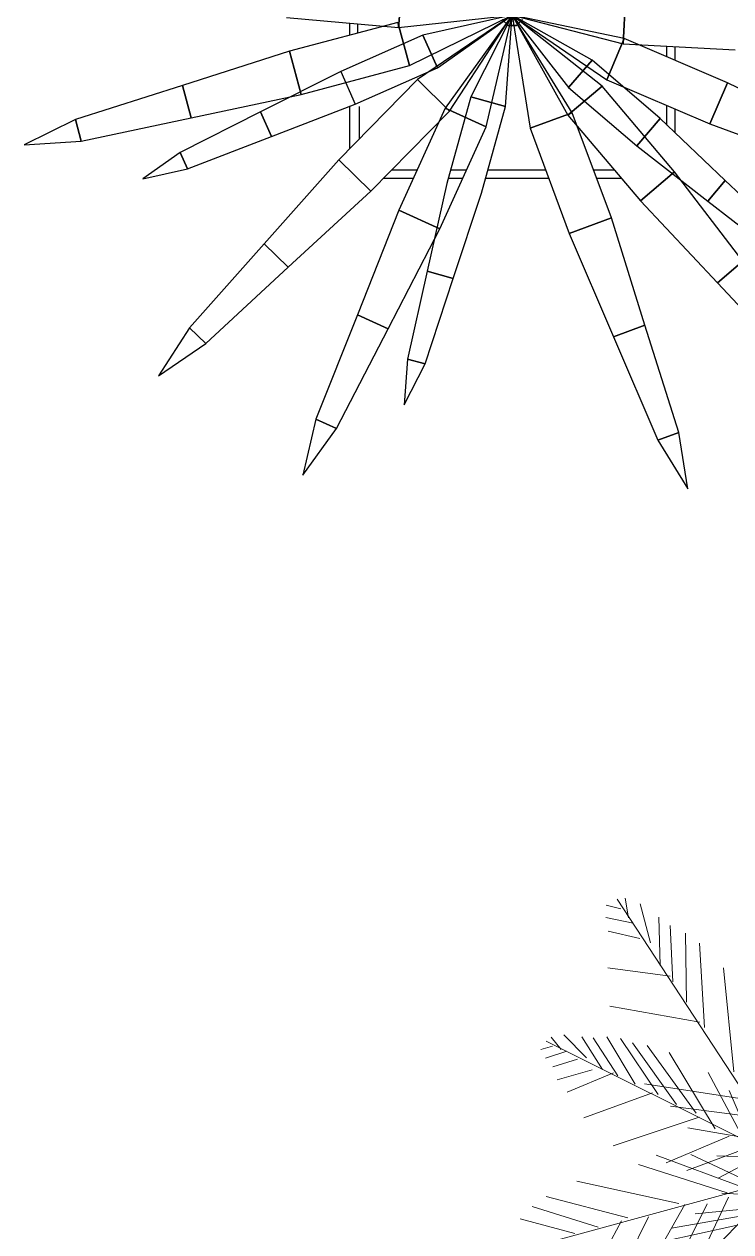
# Model space of a CAD drawing. Header units: inches. Extents: x -98933 to 1585249, y -3352739 to 192771.
# Drawn here: x 42597.65 to 42622.66, y 50016.01 to 50058.73 of the extents above; entities that cross this region are included whole.
import ezdxf

# ---------------------------------------------------------------- set-up
doc = ezdxf.new("R2010")
doc.units = ezdxf.units.IN
doc.header["$MEASUREMENT"] = 0
doc.layers.get('0').update_dxf_attribs({"lineweight": 0})
doc.layers.add('IFF-PLANTS', color=3, linetype='Continuous', lineweight=0)
doc.layers.add('PEJZAJ', color=7, linetype='Continuous')

# ---------------------------------------------------------------- blocks, each defined once
blk = doc.blocks.new('PALM')
at = {"layer": 'IFF-PLANTS', "linetype": 'ByBlock'}
for p, q in [((-111.5, -159.7), (-574.6, -424.7)), ((-146.2, -169.7), (-573, -166.4)), ((-213.3, -210.9), (-344.7, -163.9)), ((-237.4, -169.9), (-340, -235.1)), ((-216.5, -172.1), (-314.6, -241.1)), ((-197.6, -169.5), (-270.8, -230.3)), ((-170.9, -172), (-216.6, -223.6)), ((-107.6, -159.7), (1.3, -682.1)), ((-245.7, -227.7), (-398.7, -177.1)), ((-108.9, -195.8), (-243.9, -600.8)), ((-167.2, -191.9), (-207.9, -303.6)), ((-272.1, -253), (-450.6, -204)), ((-185.9, -206.6), (-248.5, -342.8)), ((-111.5, -198.9), (-179.3, -272.3)), ((-328.5, -280.6), (-484.2, -228)), ((-209.9, -217.4), (-279.7, -352.4)), ((-127.3, -221.3), (-203.8, -244.8)), ((-98.8, -221.9), (-180.3, -337.7)), ((-127.8, -242.4), (-230.7, -289.6)), ((-125, -244.7), (-89.7, -333.1)), ((-364, -307.3), (-506.5, -264.3)), ((-277.8, -260.9), (-369.7, -404)), ((-90.4, -272.4), (-175.7, -382.8)), ((-128.3, -263.4), (-93.1, -378)), ((-142.3, -280.6), (-245.8, -322.6)), ((-353, -303.2), (-423, -421.8)), ((-84.4, -308.4), (-179.9, -438.3)), ((-150.4, -305.1), (-115.1, -445.9)), ((-398.4, -326.7), (-450.4, -426.2)), ((-432.7, -346.2), (-478.5, -425.9)), ((-155, -337), (-287.6, -403)), ((-154.2, -344.8), (-132.7, -479.2)), ((-62.8, -349.2), (44.9, -480.8)), ((-166.7, -377.6), (-146.5, -499)), ((-176.5, -410.1), (-155, -518.2)), ((-180.9, -418.5), (-288.8, -468.8)), ((-191, -448.4), (-169.1, -535.4)), ((-45.4, -445.5), (-130.2, -567.7)), ((-45.8, -433.8), (45.4, -537)), ((-202.9, -486.3), (-278.6, -517.6)), ((-201.1, -478.3), (-185.9, -550.3)), ((-37.5, -484.2), (41, -564.4)), ((-211.7, -503), (-197.6, -564.6)), ((-223.7, -514.7), (-275.9, -543.6)), ((-29.6, -522.9), (32.1, -591.1)), ((-228.6, -544.1), (-266, -563.6)), ((-216.4, -535), (-216.3, -587.5)), ((-26.5, -532.7), (-88.5, -614.1)), ((-231.7, -565.4), (-264.2, -581.8)), ((-25.5, -556.2), (28.5, -613.9)), ((-242.6, -587.5), (-260, -597.2)), ((-236.1, -573.7), (-233.5, -599.7)), ((-10.4, -593.7), (22.7, -650.4)), ((-17.9, -611.2), (-46, -655.9)), ((-7.8, -636.2), (-32.6, -674.4)), ((-7.3, -648), (11.9, -674.4)), ((-5.7, -666.9), (-18.4, -688.3))]:
    blk.add_line(p, q, dxfattribs=at)
blk = doc.blocks.new('BITKI4')
at = {"color": 3}
for p, q in [((-0.103, 0.0308), (-0.1067, -0.0104)), ((-0.103, 0.0308), (-0.1067, -0.0104)), ((-0.1067, -0.0104), (-0.103, 0.0308)), ((-0.1067, -0.0104), (-0.103, 0.0308)), ((0.1026, 0.016), (0.1003, -0.0253)), ((0.1003, -0.0253), (0.1026, 0.016)), ((-0.1067, -0.0104), (-0.0018, 0.001)), ((-0.1067, -0.0104), (-0.0018, 0.001)), ((-0.0965, -0.0455), (-0.0018, 0.001)), ((-0.0018, 0.001), (-0.0891, -0.0583)), ((-0.0018, 0.001), (-0.0891, -0.0583)), ((-0.0018, 0.001), (-0.0842, -0.0173)), ((-0.0708, -0.0476), (-0.0018, 0.001)), ((-0.0018, 0.001), (-0.0635, -0.0846)), ((-0.0595, -0.0873), (-0.0018, 0.001)), ((-0.0595, -0.0873), (-0.0018, 0.001)), ((-0.0018, 0.001), (-0.0399, -0.0743)), ((-0.0259, -0.1017), (-0.0018, 0.001)), ((-0.008, -0.0832), (-0.0018, 0.001)), ((0.1014, -0.0206), (-0.0018, 0.001)), ((-0.0018, 0.001), (0.1003, -0.0253)), ((0.1014, -0.0206), (-0.0018, 0.001)), ((-0.0018, 0.001), (0.0147, -0.1032)), ((0.0535, -0.0888), (-0.0018, 0.001)), ((-0.0018, 0.001), (0.0852, -0.0586)), ((-0.0018, 0.001), (0.0493, -0.0912)), ((0.0809, -0.0644), (-0.0018, 0.001)), ((-0.0018, 0.001), (0.0147, -0.1032)), ((0.0535, -0.0888), (-0.0018, 0.001)), ((-0.0018, 0.001), (0.0852, -0.0586)), ((-0.0018, 0.001), (0.0501, -0.0655)), ((0.0717, -0.0404), (-0.0018, 0.001)), ((-0.2097, -0.0011), (-0.1067, -0.0104)), ((-0.2097, -0.0011), (-0.1067, -0.0104)), ((-0.1071, -0.0056), (-0.2071, -0.0321)), ((-0.0965, -0.0455), (-0.1071, -0.0056)), ((-0.1071, -0.0056), (-0.0965, -0.0455)), ((-0.0057, -0.0084), (-0.0112, -0.0029)), ((-0.0112, -0.0029), (-0.0057, -0.0084)), ((-0.0112, -0.0029), (-0.0057, -0.0084)), ((-0.0057, -0.0084), (-0.0112, -0.0029)), ((-0.0057, -0.0084), (-0.0057, -0.0084)), ((0.002, -0.0084), (-0.0057, -0.0084)), ((-0.0057, -0.0084), (-0.0057, -0.0084)), ((-0.0057, -0.0084), (0.002, -0.0084)), ((-0.0057, -0.0084), (0.002, -0.0084)), ((-0.0057, -0.0084), (-0.0057, -0.0084)), ((0.002, -0.0084), (-0.0057, -0.0084)), ((-0.0057, -0.0084), (-0.0057, -0.0084)), ((0.0075, -0.0029), (0.002, -0.0084)), ((0.002, -0.0084), (0.0075, -0.0029)), ((0.002, -0.0084), (0.0075, -0.0029)), ((0.0075, -0.0029), (0.002, -0.0084)), ((0.002, -0.0084), (0.002, -0.0084)), ((0.002, -0.0084), (0.002, -0.0084)), ((0.002, -0.0084), (0.002, -0.0084)), ((0.002, -0.0084), (0.002, -0.0084)), ((-0.0842, -0.0173), (-0.1599, -0.0508)), ((-0.0842, -0.0173), (-0.0708, -0.0476)), ((-0.0708, -0.0476), (-0.0842, -0.0173)), ((0.0852, -0.0586), (0.1014, -0.0206)), ((0.0852, -0.0586), (0.1014, -0.0206)), ((0.1014, -0.0206), (0.0852, -0.0586)), ((0.1014, -0.0206), (0.0852, -0.0586)), ((0.1965, -0.0612), (0.1014, -0.0206)), ((0.1965, -0.0612), (0.1014, -0.0206)), ((-0.2071, -0.0321), (-0.3057, -0.0637)), ((-0.2071, -0.0321), (-0.1964, -0.0721)), ((-0.1964, -0.0721), (-0.2071, -0.0321)), ((0.1003, -0.0253), (0.2036, -0.0309)), ((0.0501, -0.0655), (0.0717, -0.0404)), ((0.0717, -0.0404), (0.0501, -0.0655)), ((0.1345, -0.0943), (0.0717, -0.0404)), ((-0.1599, -0.0508), (-0.2338, -0.0881)), ((-0.1964, -0.0721), (-0.0965, -0.0455)), ((-0.1599, -0.0508), (-0.1465, -0.0811)), ((-0.1465, -0.0811), (-0.0708, -0.0476)), ((-0.3057, -0.0637), (-0.4043, -0.0952)), ((-0.3057, -0.0637), (-0.2977, -0.0937)), ((-0.2977, -0.0937), (-0.3057, -0.0637)), ((-0.0891, -0.0583), (-0.1615, -0.1321)), ((-0.0891, -0.0583), (-0.1615, -0.1321)), ((-0.0891, -0.0583), (-0.0595, -0.0873)), ((-0.0891, -0.0583), (-0.0595, -0.0873)), ((-0.0595, -0.0873), (-0.0891, -0.0583)), ((-0.0595, -0.0873), (-0.0891, -0.0583)), ((0.0809, -0.0644), (0.0493, -0.0912)), ((0.0493, -0.0912), (0.0809, -0.0644)), ((0.0501, -0.0655), (0.1129, -0.1194)), ((0.1478, -0.1433), (0.0809, -0.0644)), ((0.0852, -0.0586), (0.1803, -0.0992)), ((0.0852, -0.0586), (0.1803, -0.0992)), ((0.1803, -0.0992), (0.1965, -0.0612)), ((0.1965, -0.0612), (0.1803, -0.0992)), ((0.1965, -0.0612), (0.1803, -0.0992)), ((0.1803, -0.0992), (0.1965, -0.0612)), ((0.2896, -0.1065), (0.1965, -0.0612)), ((0.2896, -0.1065), (0.1965, -0.0612)), ((-0.2977, -0.0937), (-0.1964, -0.0721)), ((-0.0399, -0.0743), (-0.062, -0.154)), ((-0.0399, -0.0743), (-0.008, -0.0832)), ((-0.008, -0.0832), (-0.0399, -0.0743)), ((-0.2338, -0.0881), (-0.3078, -0.1254)), ((-0.2238, -0.1108), (-0.2338, -0.0881)), ((-0.2338, -0.0881), (-0.2238, -0.1108)), ((-0.2238, -0.1108), (-0.1465, -0.0811)), ((-0.132, -0.1611), (-0.0595, -0.0873)), ((-0.132, -0.1611), (-0.0595, -0.0873)), ((-0.0635, -0.0846), (-0.1064, -0.1787)), ((-0.0259, -0.1017), (-0.0635, -0.0846)), ((-0.0635, -0.0846), (-0.0259, -0.1017)), ((-0.0301, -0.1629), (-0.008, -0.0832)), ((0.0147, -0.1032), (0.0535, -0.0888)), ((0.0147, -0.1032), (0.0535, -0.0888)), ((0.0535, -0.0888), (0.0147, -0.1032)), ((0.0535, -0.0888), (0.0147, -0.1032)), ((0.0895, -0.1858), (0.0535, -0.0888)), ((0.0895, -0.1858), (0.0535, -0.0888)), ((0.1407, -0.1002), (0.1407, -0.0823)), ((-0.4043, -0.0952), (-0.4516, -0.1185)), ((-0.399, -0.1152), (-0.4043, -0.0952)), ((-0.4043, -0.0952), (-0.399, -0.1152)), ((-0.399, -0.1152), (-0.2977, -0.0937)), ((0.0493, -0.0912), (0.1163, -0.1701)), ((0.1129, -0.1194), (0.1345, -0.0943)), ((0.1345, -0.0943), (0.1129, -0.1194)), ((0.1945, -0.1513), (0.1345, -0.0943)), ((0.1803, -0.0992), (0.2775, -0.135)), ((0.1803, -0.0992), (0.2775, -0.135)), ((-0.3011, -0.1405), (-0.2238, -0.1108)), ((-0.0687, -0.1958), (-0.0259, -0.1017)), ((0.0147, -0.1032), (0.0507, -0.2001)), ((0.0147, -0.1032), (0.0507, -0.2001)), ((-0.4516, -0.1185), (-0.399, -0.1152)), ((-0.4516, -0.1185), (-0.4516, -0.1185)), ((0.1129, -0.1194), (0.1783, -0.1702)), ((-0.3078, -0.1254), (-0.3423, -0.1497)), ((-0.3011, -0.1405), (-0.3078, -0.1254)), ((-0.3078, -0.1254), (-0.3011, -0.1405)), ((-0.1615, -0.1321), (-0.2303, -0.2095)), ((-0.1615, -0.1321), (-0.2303, -0.2095)), ((-0.1615, -0.1321), (-0.132, -0.1611)), ((-0.132, -0.1611), (-0.1615, -0.1321)), ((-0.1615, -0.1321), (-0.132, -0.1611)), ((-0.132, -0.1611), (-0.1615, -0.1321)), ((-0.3423, -0.1497), (-0.3011, -0.1405)), ((0.1163, -0.1701), (0.1478, -0.1433)), ((0.1478, -0.1433), (0.1163, -0.1701)), ((0.2108, -0.2255), (0.1478, -0.1433)), ((-0.3423, -0.1497), (-0.3423, -0.1497)), ((-0.1518, -0.149), (-0.1518, -0.149)), ((-0.1518, -0.149), (-0.1518, -0.149)), ((-0.1518, -0.149), (-0.1518, -0.149)), ((-0.1518, -0.149), (-0.1518, -0.149)), ((-0.062, -0.154), (-0.0801, -0.2349)), ((0.1482, -0.149), (0.1482, -0.149)), ((0.1482, -0.149), (0.1482, -0.149)), ((0.1482, -0.149), (0.1482, -0.149)), ((0.1482, -0.149), (0.1482, -0.149)), ((0.1945, -0.1513), (0.1783, -0.1702)), ((0.1783, -0.1702), (0.1945, -0.1513)), ((0.2546, -0.2084), (0.1945, -0.1513)), ((-0.2082, -0.2312), (-0.132, -0.1611)), ((-0.2082, -0.2312), (-0.132, -0.1611)), ((-0.0562, -0.2415), (-0.0301, -0.1629)), ((0.1163, -0.1701), (0.1872, -0.2455)), ((0.1783, -0.1702), (0.2438, -0.221)), ((-0.1064, -0.1787), (-0.1445, -0.2749)), ((-0.1064, -0.1787), (-0.0687, -0.1958)), ((-0.0687, -0.1958), (-0.1064, -0.1787)), ((0.0507, -0.2001), (0.0895, -0.1858)), ((0.0895, -0.1858), (0.0507, -0.2001)), ((0.0507, -0.2001), (0.0895, -0.1858)), ((0.0895, -0.1858), (0.0507, -0.2001)), ((0.1205, -0.2845), (0.0895, -0.1858)), ((0.1205, -0.2845), (0.0895, -0.1858)), ((-0.1163, -0.2878), (-0.0687, -0.1958)), ((0.0507, -0.2001), (0.0915, -0.2953)), ((0.0507, -0.2001), (0.0915, -0.2953)), ((-0.2303, -0.2095), (-0.2991, -0.2869)), ((-0.2303, -0.2095), (-0.2991, -0.2869)), ((-0.2082, -0.2312), (-0.2303, -0.2095)), ((-0.2082, -0.2312), (-0.2303, -0.2095)), ((-0.2303, -0.2095), (-0.2082, -0.2312)), ((-0.2303, -0.2095), (-0.2082, -0.2312)), ((-0.2843, -0.3014), (-0.2082, -0.2312)), ((-0.2843, -0.3014), (-0.2082, -0.2312)), ((0.1872, -0.2455), (0.2108, -0.2255)), ((0.2108, -0.2255), (0.1872, -0.2455)), ((-0.0801, -0.2349), (-0.0982, -0.3157)), ((-0.0822, -0.3201), (-0.0562, -0.2415)), ((-0.0562, -0.2415), (-0.0801, -0.2349)), ((-0.0801, -0.2349), (-0.0562, -0.2415)), ((0.1872, -0.2455), (0.2581, -0.321)), ((-0.1445, -0.2749), (-0.1827, -0.3712)), ((-0.1445, -0.2749), (-0.1163, -0.2878)), ((-0.1163, -0.2878), (-0.1445, -0.2749)), ((-0.2991, -0.2869), (-0.3279, -0.3311)), ((-0.2991, -0.2869), (-0.3279, -0.3311)), ((-0.2991, -0.2869), (-0.2843, -0.3014)), ((-0.2843, -0.3014), (-0.2991, -0.2869)), ((-0.2991, -0.2869), (-0.2843, -0.3014)), ((-0.2843, -0.3014), (-0.2991, -0.2869)), ((-0.1639, -0.3798), (-0.1163, -0.2878)), ((0.1205, -0.2845), (0.0915, -0.2953)), ((0.1205, -0.2845), (0.0915, -0.2953)), ((0.0915, -0.2953), (0.1205, -0.2845)), ((0.0915, -0.2953), (0.1205, -0.2845)), ((0.1516, -0.3833), (0.1205, -0.2845)), ((0.1516, -0.3833), (0.1205, -0.2845)), ((0.0915, -0.2953), (0.1323, -0.3905)), ((0.0915, -0.2953), (0.1323, -0.3905)), ((-0.3279, -0.3311), (-0.2843, -0.3014)), ((-0.3279, -0.3311), (-0.2843, -0.3014)), ((-0.0982, -0.3157), (-0.1013, -0.3578)), ((-0.1013, -0.3578), (-0.0822, -0.3201)), ((-0.0822, -0.3201), (-0.0982, -0.3157)), ((-0.0982, -0.3157), (-0.0822, -0.3201)), ((-0.3279, -0.3311), (-0.3279, -0.3311)), ((-0.3279, -0.3311), (-0.3279, -0.3311)), ((-0.1013, -0.3578), (-0.1013, -0.3578)), ((-0.1827, -0.3712), (-0.1947, -0.4226)), ((-0.1639, -0.3798), (-0.1827, -0.3712)), ((-0.1827, -0.3712), (-0.1639, -0.3798)), ((-0.1947, -0.4226), (-0.1639, -0.3798)), ((0.1323, -0.3905), (0.1516, -0.3833)), ((0.1516, -0.3833), (0.1323, -0.3905)), ((0.1323, -0.3905), (0.1516, -0.3833)), ((0.1516, -0.3833), (0.1323, -0.3905)), ((0.1599, -0.4354), (0.1516, -0.3833)), ((0.1599, -0.4354), (0.1516, -0.3833)), ((0.1323, -0.3905), (0.1599, -0.4354)), ((0.1323, -0.3905), (0.1599, -0.4354))]:
    blk.add_line(p, q, dxfattribs=at)
at = {"color": 1}
for p, q in [((-0.1518, -0.0063), (-0.1518, -0.0174)), ((-0.1443, -0.007), (-0.1443, -0.0155)), ((0.1407, -0.0373), (0.1407, -0.0275)), ((0.1407, -0.0373), (0.1407, -0.0275)), ((0.1482, -0.0405), (0.1482, -0.0279)), ((0.1482, -0.0405), (0.1482, -0.0279)), ((0.1482, -0.0405), (0.1482, -0.0279)), ((0.1482, -0.0405), (0.1482, -0.0279)), ((0.1482, -0.0405), (0.1482, -0.0279)), ((0.1482, -0.0405), (0.1482, -0.0279)), ((-0.1518, -0.0832), (-0.1518, -0.1222)), ((-0.1428, -0.0832), (-0.1428, -0.113)), ((0.1407, -0.1002), (0.1407, -0.0823)), ((0.1482, -0.1073), (0.1482, -0.0855)), ((0.1482, -0.1073), (0.1482, -0.0855)), ((0.1482, -0.1073), (0.1482, -0.0855)), ((0.1482, -0.1073), (0.1482, -0.0855)), ((0.1482, -0.1073), (0.1482, -0.0855)), ((0.1482, -0.1073), (0.1482, -0.0855)), ((-0.1128, -0.1415), (-0.0894, -0.1415)), ((-0.0585, -0.1415), (-0.044, -0.1415)), ((-0.0242, -0.1415), (0.0289, -0.1415)), ((0.073, -0.1415), (0.092, -0.1415)), ((-0.1201, -0.149), (-0.0929, -0.149)), ((-0.0606, -0.149), (-0.0474, -0.149)), ((-0.0262, -0.149), (0.0317, -0.149)), ((0.0758, -0.149), (0.0984, -0.149))]:
    blk.add_line(p, q, dxfattribs=at)

msp = doc.modelspace()

# ---------------------------------------------------------------- block references
at = {"layer": 'IFF-PLANTS', "color": 7, "xscale": -0.02172476840241558, "yscale": 0.02172476839041337, "zscale": 0.0217247683944911, "rotation": 225}
msp.add_blockref('PALM', (42629.098, 50017.276), dxfattribs=at)
at = {"layer": 'PEJZAJ', "color": 7, "xscale": 38.40000000002328, "yscale": 38.39999999999418, "zscale": 38.40000000000001}
msp.add_blockref('BITKI4', (42614.993, 50059.006), dxfattribs=at)

doc.saveas('drawing.dxf')
